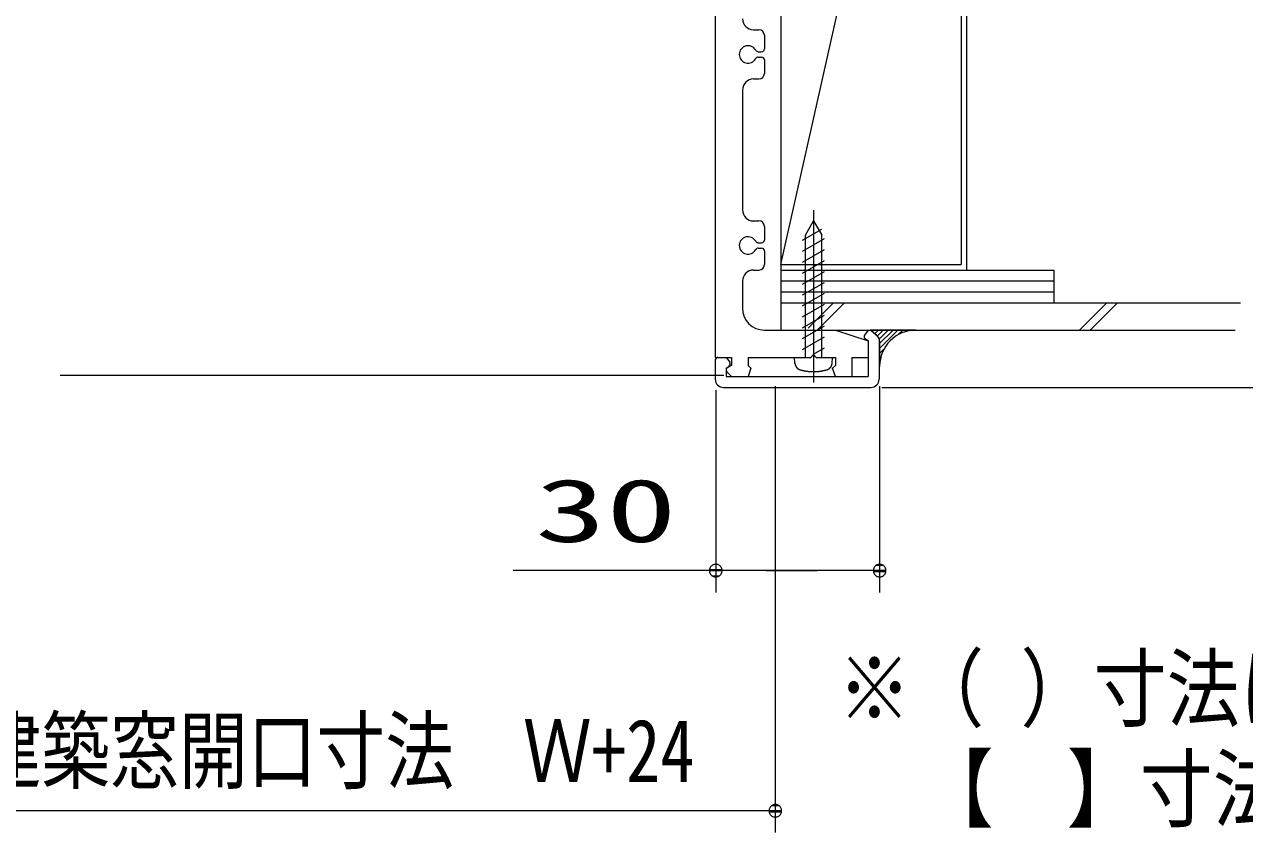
# Model space of a CAD drawing. Units: millimetres on the paper. Extents: x -305 to 305, y -152 to 152.
# Drawn here: x -199.4 to -143.5, y -106.8 to -69.8 of the extents above; entities that cross this region are included whole.
import ezdxf
from ezdxf.enums import TextEntityAlignment as Align

# ---------------------------------------------------------------- set-up
doc = ezdxf.new("R2010")
doc.units = ezdxf.units.MM
doc.linetypes.add('LONG_CHAIN', pattern=[21, 18, -1, 1, -1])
doc.layers.add('0-1_RV', color=7, linetype='Continuous', lineweight=9)
doc.layers.add('0-2_0', color=7, linetype='Continuous', lineweight=9)
doc.styles.add('ＭＳ ゴシック', font='')
doc.styles.get('ＭＳ ゴシック').set_extended_font_data('MS Gothic')

# ---------------------------------------------------------------- blocks, each defined once
blk = doc.blocks.new('_DOTSMALL')
at = {"layer": '0-2_0'}
for p, q in [((0.0746, 0.1), (-0.0746, 0.1)), ((0.1223, -0.0248), (-0.1223, -0.0248))]:
    blk.add_line(p, q, dxfattribs=at)
for points in [[(0.125, 0), (0.124, 0.0157), (0.1211, 0.0311), (0.1162, 0.046), (0.1095, 0.0602), (0.1011, 0.0735), (0.0911, 0.0856), (0.0797, 0.0963), (0.067, 0.1055), (0.0532, 0.1131), (0.0386, 0.1189), (0.0234, 0.1228), (0.0078, 0.1248), (-0.0078, 0.1248), (-0.0234, 0.1228), (-0.0386, 0.1189), (-0.0532, 0.1131), (-0.067, 0.1055), (-0.0797, 0.0963), (-0.0911, 0.0856), (-0.1011, 0.0735), (-0.1095, 0.0602), (-0.1162, 0.046), (-0.1211, 0.0311), (-0.124, 0.0157), (-0.125, 0), (0, 0)], [(-0.125, 0), (-0.124, -0.0157), (-0.1211, -0.0311), (-0.1162, -0.046), (-0.1095, -0.0602), (-0.1011, -0.0735), (-0.0911, -0.0856), (-0.0797, -0.0963), (-0.067, -0.1055), (-0.0532, -0.1131), (-0.0386, -0.1189), (-0.0234, -0.1228), (-0.0078, -0.1248), (0.0078, -0.1248), (0.0234, -0.1228), (0.0386, -0.1189), (0.0532, -0.1131), (0.067, -0.1055), (0.0797, -0.0963), (0.0911, -0.0856), (0.1011, -0.0735), (0.1095, -0.0602), (0.1162, -0.046), (0.1211, -0.0311), (0.124, -0.0157), (0.125, 0), (0, 0)]]:
    blk.add_lwpolyline(points, close=True, dxfattribs=at)

msp = doc.modelspace()

# ---------------------------------------------------------------- linework, layer by layer
at = {"layer": '0-1_RV'}
for p, q in [((-167.756, -43.802), (-167.756, -85.052)), ((-164.756, -44.052), (-164.756, -80.802)), ((-164.756, -80.802), (-156.506, -44.052)), ((-156.506, -44.052), (-156.506, -80.802)), ((-156.256, -43.802), (-156.256, -81.052)), ((-166.006, -70.052), (-165.756, -70.052)), ((-165.506, -70.302), (-165.506, -70.927)), ((-165.794, -71.052), (-165.631, -71.052)), ((-165.794, -71.302), (-165.631, -71.302)), ((-165.506, -71.427), (-165.506, -72.052)), ((-166.006, -72.302), (-165.756, -72.302)), ((-166.506, -72.802), (-166.506, -78.302)), ((-166.006, -78.802), (-165.756, -78.802)), ((-165.506, -79.052), (-165.506, -79.677)), ((-163.754, -79.691), (-162.879, -79.185)), ((-165.794, -79.802), (-165.631, -79.802)), ((-163.754, -80.192), (-162.755, -79.614)), ((-163.63, -85.052), (-163.63, -79.452)), ((-162.879, -85.052), (-162.879, -79.452)), ((-165.794, -80.052), (-165.631, -80.052)), ((-165.506, -80.177), (-165.506, -80.802)), ((-163.754, -80.691), (-162.755, -80.111)), ((-164.756, -80.802), (-164.756, -83.802)), ((-164.756, -80.802), (-156.506, -80.802)), ((-163.754, -81.19), (-162.755, -80.615)), ((-166.006, -81.052), (-165.756, -81.052)), ((-164.756, -81.052), (-152.256, -81.052)), ((-163.754, -81.692), (-162.755, -81.116)), ((-152.256, -81.052), (-152.256, -82.552)), ((-166.506, -81.552), (-166.506, -82.802)), ((-164.756, -81.552), (-152.256, -81.552)), ((-164.756, -82.052), (-152.256, -82.052)), ((-163.754, -82.19), (-162.755, -81.616)), ((-164.756, -82.552), (-143.713, -82.552)), ((-163.754, -82.69), (-162.755, -82.116)), ((-163.754, -83.19), (-162.755, -82.615)), ((-163.506, -83.719), (-162.339, -82.552)), ((-163.089, -83.802), (-161.839, -82.552)), ((-151.087, -83.802), (-149.837, -82.552)), ((-150.587, -83.802), (-149.337, -82.552)), ((-163.754, -83.694), (-162.755, -83.113)), ((-163.754, -84.192), (-162.755, -83.615)), ((-165.506, -83.802), (-162.256, -83.802)), ((-165.008, -83.802), (-143.963, -83.802)), ((-163.754, -84.693), (-162.755, -84.114)), ((-162.256, -83.802), (-160.756, -84.302)), ((-160.756, -83.802), (-160.92, -84.029)), ((-160.756, -84.302), (-160.892, -84.203)), ((-160.756, -83.802), (-160.631, -83.802)), ((-160.756, -84.302), (-160.756, -85.927)), ((-160.756, -84.302), (-160.756, -85.052)), ((-158.57, -83.802), (-160.667, -83.802)), ((-160.631, -83.802), (-160.256, -84.177)), ((-160.618, -83.82), (-160.362, -84.04)), ((-160.571, -83.861), (-160.512, -83.802)), ((-160.45, -83.964), (-160.288, -83.802)), ((-160.332, -84.071), (-160.063, -83.802)), ((-160.256, -84.177), (-160.256, -86.052)), ((-160.249, -84.212), (-159.839, -83.802)), ((-160.231, -84.419), (-159.614, -83.802)), ((-160.231, -84.643), (-159.39, -83.802)), ((-160.231, -84.325), (-160.231, -85.463)), ((-159.39, -84.027), (-159.165, -83.802)), ((-159.007, -83.868), (-158.941, -83.802)), ((-158.732, -83.818), (-158.716, -83.802)), ((-163.256, -84.902), (-162.755, -84.615)), ((-160.231, -84.868), (-160.006, -84.643)), ((-167.756, -85.052), (-167.006, -85.052)), ((-167.756, -85.177), (-167.756, -86.052)), ((-167.256, -85.052), (-167.092, -85.279)), ((-167.256, -85.552), (-167.12, -85.453)), ((-167.006, -85.427), (-167.186, -85.514)), ((-167.006, -85.052), (-167.006, -85.427)), ((-166.256, -85.052), (-166.256, -85.427)), ((-166.256, -85.052), (-163.381, -85.052)), ((-166.256, -85.427), (-166.131, -85.552)), ((-164.105, -85.331), (-164.131, -85.052)), ((-163.256, -84.927), (-163.381, -85.052)), ((-163.256, -84.927), (-163.131, -85.052)), ((-163.131, -85.052), (-162.256, -85.052)), ((-162.405, -85.331), (-162.381, -85.052)), ((-162.256, -85.427), (-162.381, -85.552)), ((-162.256, -85.052), (-162.256, -85.427)), ((-161.506, -85.052), (-161.506, -85.927)), ((-161.506, -85.052), (-160.756, -85.052)), ((-160.231, -85.092), (-160.165, -85.026)), ((-160.231, -85.317), (-160.215, -85.301)), ((-167.356, -85.877), (-197.74, -85.877)), ((-167.256, -85.552), (-167.256, -85.927)), ((-167.256, -85.927), (-160.756, -85.927)), ((-167.006, -85.927), (-167.219, -85.716)), ((-167.006, -85.927), (-166.256, -85.927)), ((-166.131, -85.552), (-166.256, -85.927)), ((-162.256, -85.927), (-162.381, -85.552)), ((-162.256, -85.927), (-161.506, -85.927)), ((-167.731, -86.552), (-167.731, -95.82)), ((-167.381, -86.427), (-160.631, -86.427)), ((-165.006, -86.377), (-165.006, -106.818)), ((-160.231, -86.377), (-160.231, -95.82)), ((-160.131, -86.427), (-104.269, -86.427)), ((-167.731, -94.82), (-177.001, -94.82)), ((-160.231, -94.82), (-167.731, -94.82)), ((-165.411, -94.82), (-163.091, -94.82)), ((-165.006, -105.818), (-235.47, -105.818))]:
    msp.add_line(p, q, dxfattribs=at)
at = {"layer": '0-1_RV', "linetype": 'LONG_CHAIN'}
msp.add_line((-163.256, -78.304), (-163.256, -86.202), dxfattribs=at)
at = {"layer": '0-1_RV'}
for points in [[(-163.63, -79.452), (-163.256, -78.801), (-162.879, -79.452)], [(-164.105, -85.331), (-164.105, -85.334), (-164.105, -85.336), (-164.105, -85.339), (-164.104, -85.342), (-164.104, -85.345), (-164.104, -85.347), (-164.103, -85.35), (-164.103, -85.353), (-164.102, -85.356), (-164.102, -85.359), (-164.101, -85.361), (-164.101, -85.364), (-164.1, -85.367), (-164.1, -85.37), (-164.099, -85.372), (-164.099, -85.375), (-164.098, -85.378), (-164.097, -85.38), (-164.097, -85.383), (-164.096, -85.386), (-164.095, -85.389), (-164.095, -85.391), (-164.094, -85.394), (-164.093, -85.397), (-164.092, -85.399), (-164.091, -85.402), (-164.091, -85.405), (-164.09, -85.407), (-164.089, -85.41), (-164.088, -85.413), (-164.087, -85.415), (-164.086, -85.418), (-164.085, -85.421), (-164.084, -85.423), (-164.083, -85.426), (-164.082, -85.428), (-164.081, -85.431), (-164.08, -85.433), (-164.079, -85.436)], [(-164.079, -85.436), (-164.077, -85.439), (-164.076, -85.441), (-164.075, -85.444), (-164.074, -85.446), (-164.073, -85.449), (-164.071, -85.451), (-164.07, -85.454), (-164.069, -85.456), (-164.068, -85.459), (-164.066, -85.461), (-164.065, -85.464), (-164.064, -85.466), (-164.062, -85.468), (-164.061, -85.471), (-164.059, -85.473), (-164.058, -85.476), (-164.056, -85.478), (-164.055, -85.48), (-164.053, -85.483), (-164.052, -85.485), (-164.05, -85.487), (-164.049, -85.49), (-164.047, -85.492), (-164.045, -85.494), (-164.044, -85.497), (-164.042, -85.499), (-164.04, -85.501), (-164.039, -85.503), (-164.037, -85.505), (-164.035, -85.508), (-164.034, -85.51), (-164.032, -85.512), (-164.03, -85.514), (-164.028, -85.516), (-164.026, -85.518), (-164.025, -85.521), (-164.023, -85.523), (-164.021, -85.525), (-164.019, -85.527)], [(-162.465, -85.493), (-162.463, -85.49), (-162.462, -85.488), (-162.46, -85.486), (-162.459, -85.483), (-162.457, -85.481), (-162.456, -85.479), (-162.454, -85.476), (-162.453, -85.474), (-162.451, -85.471), (-162.45, -85.469), (-162.448, -85.467), (-162.447, -85.464), (-162.446, -85.462), (-162.444, -85.459), (-162.443, -85.457), (-162.442, -85.454), (-162.44, -85.452), (-162.439, -85.449), (-162.438, -85.447), (-162.437, -85.444), (-162.435, -85.442), (-162.434, -85.439), (-162.433, -85.436), (-162.432, -85.434), (-162.431, -85.431), (-162.43, -85.429), (-162.429, -85.426), (-162.428, -85.423), (-162.427, -85.421), (-162.426, -85.418), (-162.425, -85.416), (-162.424, -85.413), (-162.423, -85.41), (-162.422, -85.408), (-162.421, -85.405), (-162.42, -85.402), (-162.419, -85.4), (-162.418, -85.397), (-162.418, -85.394)], [(-162.418, -85.394), (-162.417, -85.392), (-162.416, -85.389), (-162.415, -85.386), (-162.415, -85.383), (-162.414, -85.381), (-162.413, -85.378), (-162.413, -85.375), (-162.412, -85.372), (-162.411, -85.37), (-162.411, -85.367), (-162.41, -85.364), (-162.41, -85.361), (-162.409, -85.359), (-162.409, -85.356), (-162.408, -85.353), (-162.408, -85.35), (-162.407, -85.348), (-162.407, -85.345), (-162.407, -85.342), (-162.406, -85.339), (-162.406, -85.336), (-162.406, -85.334), (-162.405, -85.331)], [(-164.019, -85.527), (-164.017, -85.529), (-164.015, -85.531), (-164.013, -85.533), (-164.011, -85.535), (-164.009, -85.537), (-164.007, -85.539), (-164.005, -85.541), (-164.003, -85.543), (-164.001, -85.545), (-163.999, -85.546), (-163.997, -85.548), (-163.995, -85.55), (-163.993, -85.552), (-163.991, -85.554), (-163.988, -85.556), (-163.986, -85.557), (-163.984, -85.559), (-163.982, -85.561), (-163.98, -85.563), (-163.978, -85.564), (-163.975, -85.566), (-163.973, -85.568), (-163.971, -85.569), (-163.969, -85.571), (-163.966, -85.573), (-163.964, -85.574), (-163.962, -85.576), (-163.959, -85.577), (-163.957, -85.579), (-163.955, -85.58), (-163.952, -85.582), (-163.95, -85.583), (-163.947, -85.585), (-163.945, -85.586), (-163.943, -85.587), (-163.94, -85.589), (-163.938, -85.59), (-163.935, -85.592), (-163.933, -85.593)], [(-163.933, -85.593), (-163.93, -85.594), (-163.928, -85.595), (-163.925, -85.597), (-163.923, -85.598), (-163.92, -85.599), (-163.918, -85.6), (-163.915, -85.601), (-163.913, -85.603), (-163.91, -85.604), (-163.907, -85.605), (-163.905, -85.606), (-163.902, -85.607), (-163.9, -85.608), (-163.897, -85.609), (-163.894, -85.61), (-163.892, -85.611), (-163.889, -85.612), (-163.886, -85.613), (-163.884, -85.613), (-163.881, -85.614), (-163.878, -85.615), (-163.876, -85.616), (-163.873, -85.617)], [(-163.873, -85.617), (-163.864, -85.619), (-163.856, -85.622), (-163.847, -85.624), (-163.839, -85.626), (-163.83, -85.629), (-163.821, -85.631), (-163.813, -85.633), (-163.804, -85.635), (-163.796, -85.638), (-163.787, -85.64), (-163.778, -85.642), (-163.77, -85.644), (-163.761, -85.646), (-163.752, -85.648), (-163.744, -85.65), (-163.735, -85.652), (-163.726, -85.654), (-163.717, -85.656), (-163.709, -85.658), (-163.7, -85.66), (-163.691, -85.661), (-163.682, -85.663), (-163.674, -85.665), (-163.665, -85.666), (-163.656, -85.668), (-163.647, -85.67), (-163.639, -85.671), (-163.63, -85.673), (-163.621, -85.674), (-163.612, -85.676), (-163.603, -85.677), (-163.595, -85.679), (-163.586, -85.68), (-163.577, -85.681), (-163.568, -85.683), (-163.559, -85.684), (-163.55, -85.685), (-163.542, -85.686), (-163.533, -85.687)], [(-163.533, -85.687), (-163.524, -85.688), (-163.515, -85.689), (-163.506, -85.691), (-163.497, -85.692), (-163.488, -85.692), (-163.48, -85.693), (-163.471, -85.694), (-163.462, -85.695), (-163.453, -85.696), (-163.444, -85.697), (-163.435, -85.697), (-163.426, -85.698), (-163.417, -85.699), (-163.408, -85.7), (-163.4, -85.7), (-163.391, -85.701), (-163.382, -85.701), (-163.373, -85.702), (-163.364, -85.702), (-163.355, -85.703), (-163.346, -85.703), (-163.337, -85.703), (-163.328, -85.704), (-163.319, -85.704), (-163.31, -85.704), (-163.301, -85.704), (-163.293, -85.705), (-163.284, -85.705), (-163.275, -85.705), (-163.266, -85.705), (-163.257, -85.705), (-163.248, -85.705), (-163.239, -85.705), (-163.23, -85.705), (-163.221, -85.705), (-163.212, -85.704), (-163.203, -85.704), (-163.194, -85.704), (-163.186, -85.704)], [(-163.186, -85.704), (-163.177, -85.703), (-163.168, -85.703), (-163.159, -85.703), (-163.15, -85.702), (-163.141, -85.702), (-163.132, -85.701), (-163.123, -85.701), (-163.114, -85.7), (-163.105, -85.7), (-163.096, -85.699), (-163.088, -85.698), (-163.079, -85.698), (-163.07, -85.697), (-163.061, -85.696), (-163.052, -85.695), (-163.043, -85.695), (-163.034, -85.694), (-163.025, -85.693), (-163.016, -85.692), (-163.008, -85.691), (-162.999, -85.69), (-162.99, -85.689), (-162.981, -85.688), (-162.972, -85.687), (-162.963, -85.685), (-162.954, -85.684), (-162.946, -85.683), (-162.937, -85.682), (-162.928, -85.68), (-162.919, -85.679), (-162.91, -85.678), (-162.902, -85.676), (-162.893, -85.675), (-162.884, -85.673), (-162.875, -85.672), (-162.866, -85.67), (-162.858, -85.668), (-162.849, -85.667), (-162.84, -85.665)], [(-162.84, -85.665), (-162.831, -85.663), (-162.823, -85.662), (-162.814, -85.66), (-162.805, -85.658), (-162.796, -85.656), (-162.788, -85.654), (-162.779, -85.652), (-162.77, -85.65), (-162.762, -85.648), (-162.753, -85.646), (-162.744, -85.644), (-162.736, -85.642), (-162.727, -85.64), (-162.718, -85.638), (-162.71, -85.636), (-162.701, -85.633), (-162.692, -85.631), (-162.684, -85.629), (-162.675, -85.626), (-162.666, -85.624), (-162.658, -85.622), (-162.649, -85.619), (-162.641, -85.617)], [(-162.641, -85.617), (-162.638, -85.616), (-162.635, -85.615), (-162.633, -85.614), (-162.63, -85.613), (-162.627, -85.613), (-162.625, -85.612), (-162.622, -85.611), (-162.619, -85.61), (-162.617, -85.609), (-162.614, -85.608), (-162.611, -85.607), (-162.609, -85.606), (-162.606, -85.605), (-162.604, -85.604), (-162.601, -85.603), (-162.598, -85.602), (-162.596, -85.6), (-162.593, -85.599), (-162.591, -85.598), (-162.588, -85.597), (-162.586, -85.596), (-162.583, -85.594), (-162.581, -85.593), (-162.578, -85.592), (-162.576, -85.591), (-162.573, -85.589), (-162.571, -85.588), (-162.568, -85.586), (-162.566, -85.585), (-162.563, -85.584), (-162.561, -85.582), (-162.559, -85.581), (-162.556, -85.579), (-162.554, -85.578), (-162.551, -85.576), (-162.549, -85.575), (-162.547, -85.573), (-162.544, -85.571), (-162.542, -85.57)], [(-162.542, -85.57), (-162.54, -85.568), (-162.538, -85.567), (-162.535, -85.565), (-162.533, -85.563), (-162.531, -85.561), (-162.529, -85.56), (-162.526, -85.558), (-162.524, -85.556), (-162.522, -85.554), (-162.52, -85.553), (-162.518, -85.551), (-162.516, -85.549), (-162.514, -85.547), (-162.511, -85.545), (-162.509, -85.543), (-162.507, -85.541), (-162.505, -85.539), (-162.503, -85.537), (-162.501, -85.535), (-162.499, -85.533), (-162.497, -85.531), (-162.495, -85.529), (-162.493, -85.527), (-162.492, -85.525), (-162.49, -85.523), (-162.488, -85.521), (-162.486, -85.519), (-162.484, -85.517), (-162.482, -85.515), (-162.48, -85.513), (-162.479, -85.51), (-162.477, -85.508), (-162.475, -85.506), (-162.473, -85.504), (-162.472, -85.502), (-162.47, -85.499), (-162.468, -85.497), (-162.467, -85.495), (-162.465, -85.493)]]:
    msp.add_lwpolyline(points, dxfattribs=at)
for centre, radius, start, end in [((-166.006, -69.552), 0.5, 180, 270), ((-165.756, -70.302), 0.25, 0, 90), ((-166.256, -71.177), 0.4, 28.4369, 331.5631), ((-165.631, -70.927), 0.125, 270, 0), ((-165.794, -70.927), 0.125, 208.4369, 270), ((-165.794, -71.427), 0.125, 90, 151.5631), ((-165.631, -71.427), 0.125, 0, 90), ((-166.006, -72.802), 0.5, 90, 180), ((-165.756, -72.052), 0.25, 270, 0), ((-166.006, -78.302), 0.5, 180, 270), ((-165.756, -79.052), 0.25, 0, 90), ((-166.256, -79.927), 0.4, 28.4369, 331.5631), ((-165.794, -79.677), 0.125, 208.4369, 270), ((-165.631, -79.677), 0.125, 270, 0), ((-165.794, -80.177), 0.125, 90, 151.5631), ((-165.631, -80.177), 0.125, 0, 90), ((-165.756, -80.802), 0.25, 270, 0), ((-166.006, -81.552), 0.5, 90, 180), ((-165.506, -82.802), 1, 180, 270), ((-160.819, -84.102), 0.125, 144.1582, 233.9772), ((-160.667, -83.877), 0.075, 49.3207, 90), ((-160.606, -84.325), 0.375, 0, 49.3207), ((-158.57, -85.463), 1.661, 90, 180), ((-158.57, -85.463), 1.661, 90, 180), ((-167.631, -85.177), 0.125, 90, 180), ((-167.194, -85.352), 0.125, 306.0228, 35.8418), ((-167.131, -85.627), 0.125, 115.9892, 225.2397), ((-167.381, -86.052), 0.375, 180, 270), ((-160.631, -86.052), 0.375, 270, 0)]:
    msp.add_arc(centre, radius, start, end, dxfattribs=at)

# ---------------------------------------------------------------- block references
at = {"layer": '0-1_RV', "xscale": 2.32, "yscale": 2.32, "rotation": 180}
msp.add_blockref('_DOTSMALL', (-167.731, -94.82), dxfattribs=at)
at = {"layer": '0-1_RV', "xscale": 2.32, "yscale": 2.32}
for p in [(-160.231, -94.82), (-165.006, -105.818)]:
    msp.add_blockref('_DOTSMALL', p, dxfattribs=at)

# ---------------------------------------------------------------- texts
at = {"layer": '0-1_RV', "style": 'ＭＳ ゴシック'}
for s, height, width, p in [('30', 2.889, 1.65, (-176.001, -94.375)), ('※（ ）寸法は奥行290ｍｍ', 2.886, 0.85, (-162.142, -102.523)), ('壁パネル幅開口寸法\u3000建築窓開口寸法\u3000Ｗ+24', 2.886, 0.8, (-233.245, -105.373)), ('\u3000【\u3000】寸法は奥行450ｍｍの', 2.886, 0.85, (-161.706, -107.119))]:
    msp.add_text(s, height=height, dxfattribs=dict(at, width=width)).set_placement(p, align=Align.BOTTOM_LEFT)

doc.saveas('drawing.dxf')
